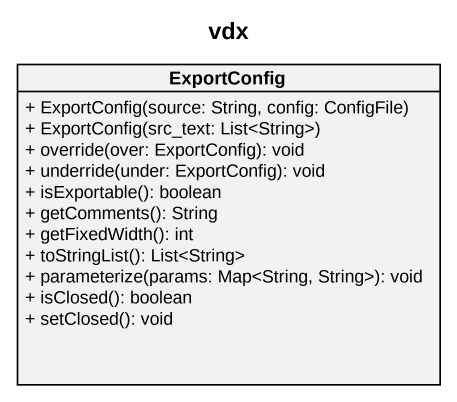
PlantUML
@startuml
title vdx
hide circle
hide empty members
skinparam classAttributeIconSize 0
class ExportConfig {
  + ExportConfig(source: String, config: ConfigFile)
  + ExportConfig(src_text: List<String>)
  + override(over: ExportConfig): void
  + underride(under: ExportConfig): void
  + isExportable(): boolean
  + getComments(): String
  + getFixedWidth(): int
  + toStringList(): List<String>
  + parameterize(params: Map<String, String>): void
  + isClosed(): boolean
  + setClosed(): void
}
@enduml
